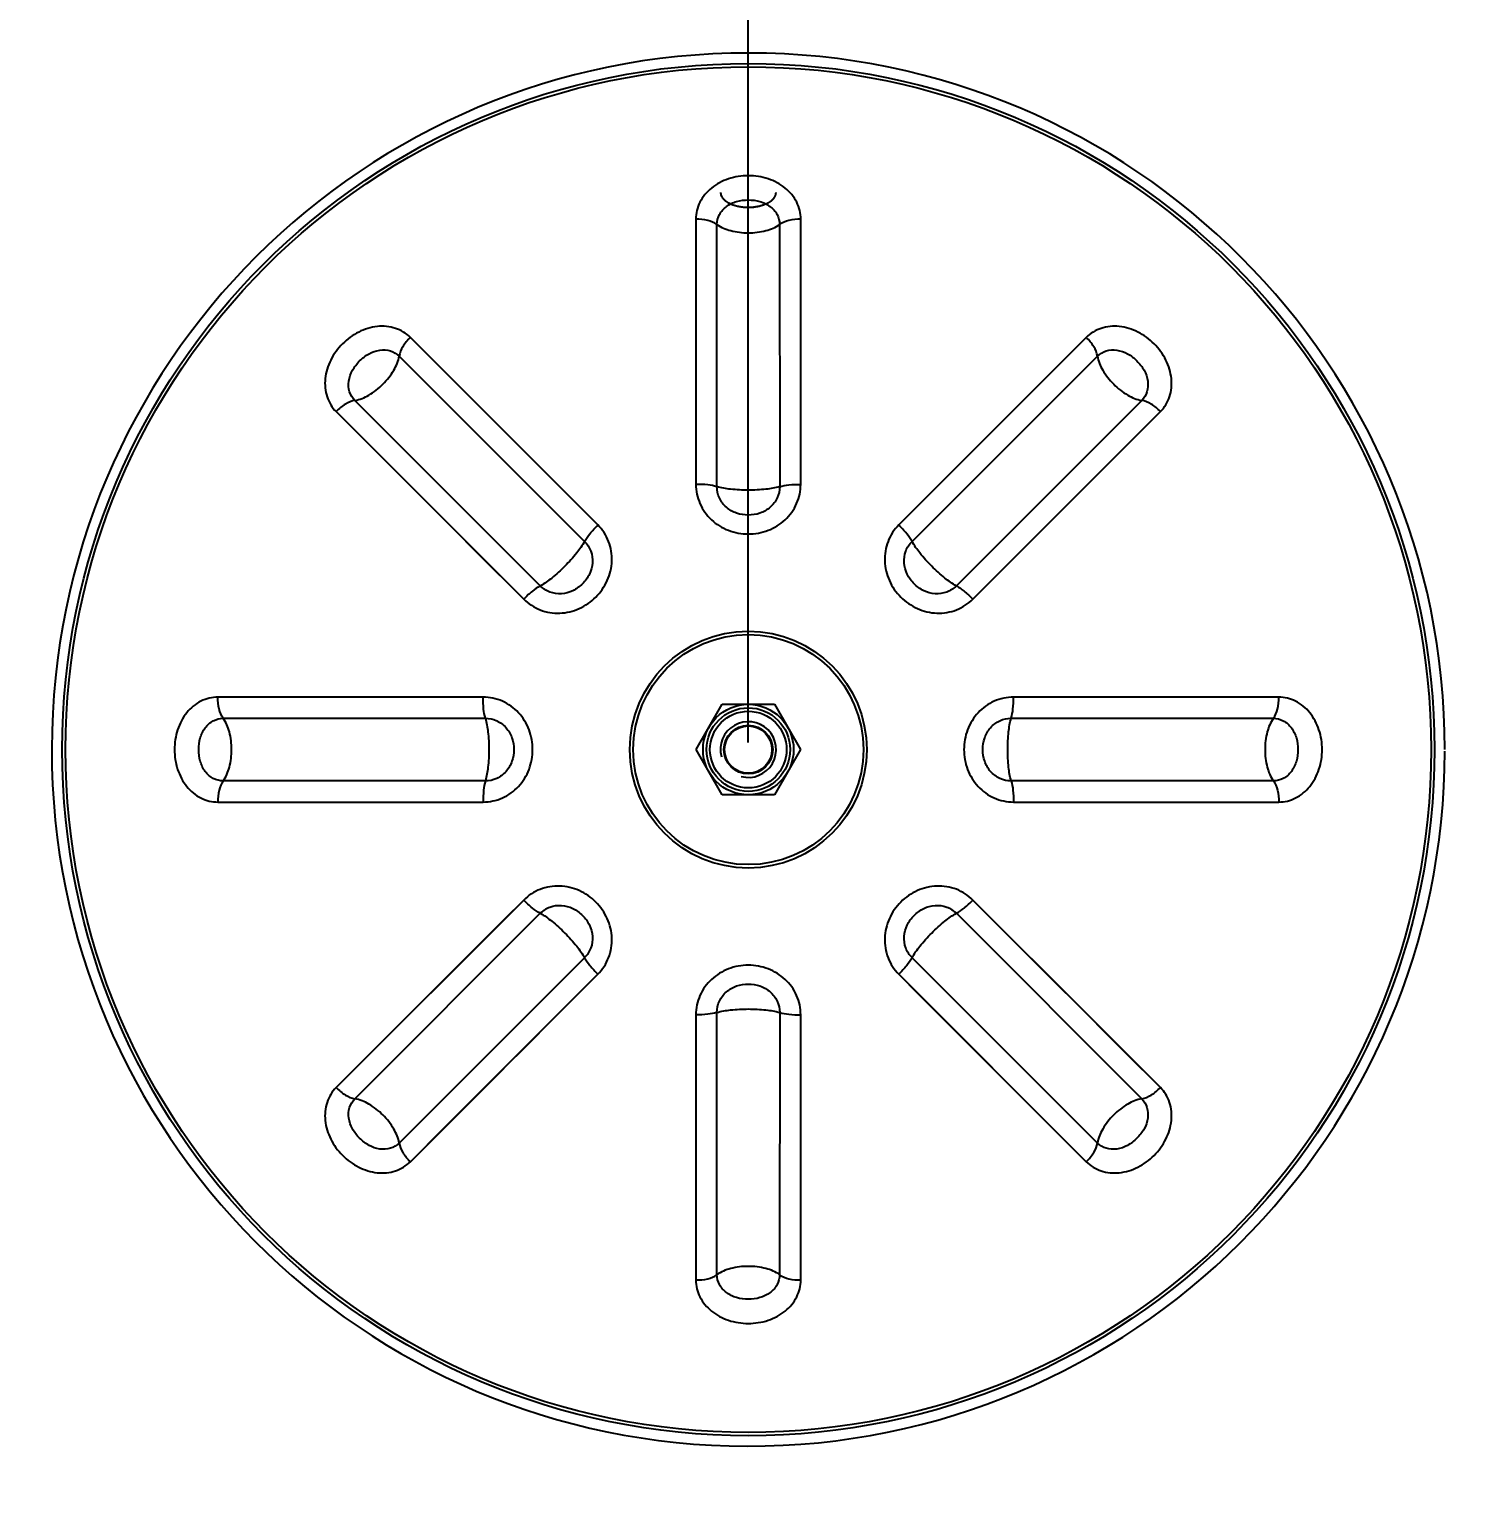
# Model space of a CAD drawing. Header units: millimetres. Extents: x 7589 to 12925, y 625 to 5429.
# Drawn here: x 10356.8 to 10565.1, y 4647.1 to 4856.1 of the extents above; entities that cross this region are included whole.
import ezdxf

# ---------------------------------------------------------------- set-up
doc = ezdxf.new("R2010")
doc.units = ezdxf.units.MM
doc.header["$LTSCALE"] = 307.34
doc.header["$PDMODE"] = 3
doc.header["$PDSIZE"] = 8
doc.layers.get('0').update_dxf_attribs({"linetype": 'CONTINUOUS'})
doc.layers.get('Defpoints').update_dxf_attribs({"linetype": 'CONTINUOUS'})
doc.layers.add('02___PRT_ALL_AXES', color=7, linetype='CONTINUOUS')
doc.layers.add('03___PRT_ALL_CURVES', color=7, linetype='CONTINUOUS')
doc.styles.get("Standard").update_dxf_attribs({"font": 'calibri.ttf'})
doc.dimstyles.get("Standard").update_dxf_attribs({"dimtxt": 35, "dimasz": 35, "dimexe": 1.5, "dimexo": 1, "dimtad": 1, "dimdsep": 46, "dimtxsty": 'Standard', "dimblk": '_FILLED', "dimblk1": '_FILLED', "dimblk2": '_FILLED', "dimcen": 0.09, "dimazin": 2, "dimtol": 1, "dimtp": 0.01, "dimtm": 0.01, "dimtfac": 1, "dimtofl": 0, "dimtmove": 0, "dimatfit": 3, "dimldrblk": '_FILLED', "dimfxl": 1, "dimtolj": 1, "dimarcsym": 0})

# ---------------------------------------------------------------- blocks, each defined once
blk = doc.blocks.new('_FILLED')
at = {"color": 0, "linetype": 'ByBlock'}
blk.add_solid([(0, 0), (-1, 0.2143), (-1, -0.2143)], dxfattribs=at)
blk = doc.blocks.new('*D48')
at = {"color": 0, "lineweight": -2}
for p, q in [((10460.04, 4753.7), (10460.04, 5264.78)), ((11050.04, 4753.7), (11050.04, 5264.78)), ((10495.04, 5263.28), (10740.24, 5263.28)), ((11015.04, 5263.28), (10769.84, 5263.28))]:
    blk.add_line(p, q, dxfattribs=at)
at = {"layer": 'Defpoints', "color": 0}
for p in [(11050.04, 5263.28), (10460.04, 4752.7), (11050.04, 4752.7)]:
    blk.add_point(p, dxfattribs=at)
at = {"color": 0, "linetype": 'ByBlock', "lineweight": -2, "xscale": 35, "yscale": 35, "zscale": 35, "rotation": 180}
blk.add_blockref('_FILLED', (10460.04, 5263.28), dxfattribs=at)
at = {"color": 0, "linetype": 'ByBlock', "lineweight": -2, "xscale": 35, "yscale": 35, "zscale": 35}
blk.add_blockref('_FILLED', (11050.04, 5263.28), dxfattribs=at)
at = {"color": 0, "insert": (10755.04, 5263.28), "char_height": 35, "attachment_point": 5}
blk.add_mtext('\\A1;\\A1;G', dxfattribs=at)

msp = doc.modelspace()

# ---------------------------------------------------------------- linework, layer by layer
at = {"color": 0, "linetype": 'Continuous'}
for p, q in [((10452.50525, 4828.84404), (10452.51202, 4790.77371)), ((10452.50525, 4828.84404), (10452.50815, 4806.15763)), ((10455.53132, 4790.44397), (10455.54315, 4828.08387)), ((10464.53273, 4828.0838), (10464.54453, 4790.44397)), ((10467.56393, 4790.77374), (10467.57067, 4828.84402)), ((10438.43547, 4784.94304), (10411.52048, 4811.86756)), ((10508.55546, 4811.8676), (10481.64044, 4784.94301)), ((10409.90989, 4809.18186), (10436.53362, 4782.57482)), ((10483.54226, 4782.57489), (10510.16606, 4809.18196)), ((10430.16031, 4776.20152), (10403.55325, 4802.82531)), ((10516.52261, 4802.82531), (10489.91557, 4776.20159)), ((10400.86761, 4801.21471), (10427.79218, 4774.29971)), ((10492.28379, 4774.29973), (10519.20831, 4801.21472)), ((10421.96146, 4760.22318), (10383.89118, 4760.22992)), ((10536.18479, 4760.22996), (10498.11446, 4760.22318)), ((10384.6514, 4757.19198), (10422.29124, 4757.20378)), ((10497.78472, 4757.20389), (10535.42462, 4757.19205)), ((10422.29123, 4748.19057), (10384.65133, 4748.2024)), ((10535.42455, 4748.20247), (10497.78472, 4748.19067)), ((10383.89117, 4745.1645), (10421.96149, 4745.17127)), ((10498.11449, 4745.17127), (10536.18477, 4745.16453)), ((10427.79216, 4731.09472), (10400.86764, 4704.17973)), ((10519.20835, 4704.17974), (10492.28377, 4731.09474)), ((10403.55334, 4702.56914), (10430.16038, 4729.19287)), ((10489.91565, 4729.19294), (10516.52271, 4702.56914)), ((10436.53369, 4722.81956), (10409.90989, 4696.2125)), ((10510.16606, 4696.21259), (10483.54234, 4722.81963)), ((10411.52049, 4693.52686), (10438.43551, 4720.45145)), ((10481.64048, 4720.45141), (10508.55547, 4693.52689)), ((10455.54322, 4677.31065), (10455.53142, 4714.95049)), ((10464.54464, 4714.95048), (10464.5328, 4677.31058)), ((10452.51202, 4714.62071), (10452.50528, 4676.55043)), ((10467.57071, 4676.55042), (10467.56393, 4714.62074)), ((10467.57071, 4676.55042), (10467.56888, 4692.59948)), ((10452.50561, 4680.82143), (10452.50528, 4676.55043))]:
    msp.add_line(p, q, dxfattribs=at)
for points in [[(10467.56906, 4814.05787), (10467.57035, 4824.57302), (10467.57067, 4828.84402)], [(10467.56393, 4790.77374), (10467.56631, 4798.97641), (10467.56796, 4807.06711), (10467.56906, 4814.05787)], [(10425.34797, 4798.03678), (10421.18568, 4802.20031), (10416.59214, 4806.79499), (10411.52048, 4811.86756)], [(10508.55546, 4811.8676), (10503.64822, 4806.95943), (10491.61503, 4794.92272)], [(10452.50815, 4806.15763), (10452.50933, 4800.35148), (10452.51202, 4790.77371)], [(10400.86761, 4801.21471), (10405.77577, 4796.30747), (10417.81248, 4784.27428)], [(10505.37753, 4787.38723), (10509.54106, 4791.54952), (10514.13574, 4796.14306), (10519.20831, 4801.21472)], [(10438.43547, 4784.94304), (10435.58893, 4787.79142), (10425.34797, 4798.03678)], [(10491.61503, 4794.92272), (10488.39155, 4791.6979), (10481.64044, 4784.94301)], [(10492.28379, 4774.29973), (10495.13217, 4777.14627), (10505.37753, 4787.38723)], [(10417.81248, 4784.27428), (10421.0373, 4781.0508), (10427.79218, 4774.29971)], [(10403.44853, 4760.22759), (10397.56129, 4760.22847), (10391.06423, 4760.22928), (10383.89118, 4760.22992)], [(10421.96146, 4760.22318), (10417.93455, 4760.22448), (10403.44853, 4760.22759)], [(10517.31758, 4760.2277), (10512.22426, 4760.22681), (10507.66462, 4760.22587), (10498.11446, 4760.22318)], [(10536.18479, 4760.22996), (10529.24425, 4760.2293), (10517.31758, 4760.2277)], [(10383.89117, 4745.1645), (10390.83171, 4745.16515), (10407.8517, 4745.16764)], [(10407.8517, 4745.16764), (10412.41133, 4745.16859), (10421.96149, 4745.17127)], [(10498.11449, 4745.17127), (10502.14141, 4745.16997), (10511.28036, 4745.16782)], [(10511.28036, 4745.16782), (10516.62742, 4745.16686), (10522.51467, 4745.16598), (10529.01172, 4745.16517), (10536.18477, 4745.16453)], [(10427.79216, 4731.09472), (10424.94378, 4728.24818), (10418.48004, 4721.78748)], [(10505.86562, 4717.51928), (10502.26347, 4721.12017), (10499.03865, 4724.34365), (10492.28377, 4731.09474)], [(10418.48004, 4721.78748), (10414.69843, 4718.00722), (10410.53489, 4713.84493), (10405.94021, 4709.25139), (10400.86764, 4704.17973)], [(10424.86003, 4706.86958), (10428.46093, 4710.47173), (10431.6844, 4713.69655), (10438.43551, 4720.45145)], [(10481.64048, 4720.45141), (10484.48702, 4717.60303), (10490.94772, 4711.13929)], [(10519.20835, 4704.17974), (10514.30018, 4709.08698), (10505.86562, 4717.51928)], [(10452.51202, 4714.62071), (10452.50964, 4706.41805), (10452.50799, 4698.32734), (10452.50689, 4691.33658), (10452.50561, 4680.82143)], [(10467.56888, 4692.59948), (10467.5678, 4699.23682), (10467.56662, 4705.04297), (10467.56393, 4714.62074)], [(10490.94772, 4711.13929), (10494.72798, 4707.35768), (10498.89027, 4703.19414), (10503.48381, 4698.59946), (10508.55547, 4693.52689)], [(10411.52049, 4693.52686), (10416.42773, 4698.43502), (10424.86003, 4706.86958)]]:
    msp.add_lwpolyline(points, dxfattribs=at)
for radius in [98.5, 98.02353, 17, 16.52, 6, 5.5, 3.5, 3.4]:
    msp.add_circle((10460.03798, 4752.69723), radius, dxfattribs=at)
for radius, start, end in [(100, 0, 359.88), (4, 255, 195)]:
    msp.add_arc((10460.03798, 4752.69723), radius, start, end, dxfattribs=at)
for points, knots in [([(10467.57067, 4828.84402), (10467.57072, 4829.67696), (10467.14262, 4831.40629), (10465.39738, 4833.47814), (10462.90076, 4834.78824), (10460.04152, 4835.22445), (10457.18083, 4834.79026), (10454.6812, 4833.48057), (10452.93365, 4831.40757), (10452.50519, 4829.67715), (10452.50525, 4828.84404)], [0, 0, 0, 0, 0.115890211, 0.237397074, 0.366276145, 0.499824592, 0.633423918, 0.762456219, 0.884085405, 1, 1, 1, 1]), ([(10455.54299, 4828.08409), (10455.54285, 4828.57148), (10455.80453, 4829.58491), (10456.86617, 4830.76937), (10458.36355, 4831.47072), (10460.03984, 4831.67388), (10461.71537, 4831.46997), (10463.21161, 4830.76868), (10464.27104, 4829.58384), (10464.53265, 4828.5711), (10464.5325, 4828.0838)], [0, 0, 0, 0, 0.115820462, 0.237311282, 0.366319298, 0.500150442, 0.633939139, 0.762809308, 0.884201965, 1, 1, 1, 1]), ([(10455.54317, 4828.08385), (10455.15252, 4828.36855), (10454.13811, 4828.75837), (10453.07791, 4828.85886), (10452.50525, 4828.84402)], [0, 0, 0, 0, 0.457645836, 1, 1, 1, 1]), ([(10455.54315, 4828.08387), (10456.12244, 4827.66035), (10457.61762, 4827.06248), (10460.03794, 4826.78482), (10462.4582, 4827.06253), (10463.95348, 4827.66022), (10464.53273, 4828.0838)], [0, 0, 0, 0, 0.228816412, 0.499999783, 0.771183164, 1, 1, 1, 1]), ([(10467.57067, 4828.84406), (10466.99797, 4828.8589), (10465.93772, 4828.75841), (10464.92325, 4828.36854), (10464.53259, 4828.08382)], [0, 0, 0, 0, 0.542357193, 1, 1, 1, 1]), ([(10411.52048, 4811.86756), (10410.93154, 4812.45656), (10409.40602, 4813.37667), (10406.70695, 4813.60763), (10404.01522, 4812.76866), (10401.68499, 4811.05536), (10399.96918, 4808.72555), (10399.12773, 4806.03196), (10399.35781, 4803.33038), (10400.27846, 4801.80378), (10400.86761, 4801.21471)], [0, 0, 0, 0, 0.115889432, 0.237395261, 0.366273236, 0.499820436, 0.633419103, 0.762451657, 0.884082182, 1, 1, 1, 1]), ([(10519.20831, 4801.21472), (10519.79732, 4801.80367), (10520.71743, 4803.3292), (10520.94838, 4806.0283), (10520.10938, 4808.72005), (10518.39604, 4811.05028), (10516.0662, 4812.76608), (10513.3726, 4813.60749), (10510.67107, 4813.37736), (10509.14452, 4812.45673), (10508.55546, 4811.8676)], [0, 0, 0, 0, 0.115890344, 0.237397281, 0.366276391, 0.49982486, 0.633424235, 0.762456705, 0.884085771, 1, 1, 1, 1]), ([(10411.52046, 4811.86759), (10411.105, 4811.47312), (10410.42635, 4810.65235), (10409.98469, 4809.65934), (10409.90977, 4809.18177)], [0, 0, 0, 0, 0.542357193, 1, 1, 1, 1]), ([(10510.16606, 4809.18193), (10510.09114, 4809.65947), (10509.64949, 4810.65242), (10508.97088, 4811.47314), (10508.55545, 4811.86758)], [0, 0, 0, 0, 0.457645836, 1, 1, 1, 1]), ([(10403.55299, 4802.82535), (10403.20824, 4803.1699), (10402.67666, 4804.07156), (10402.58983, 4805.65982), (10403.15273, 4807.21454), (10404.19441, 4808.5435), (10405.52337, 4809.58408), (10407.07724, 4810.14618), (10408.66417, 4810.05749), (10409.56526, 4809.52636), (10409.90973, 4809.18169)], [0, 0, 0, 0, 0.115823434, 0.237315718, 0.366323871, 0.500154444, 0.633941952, 0.762811012, 0.884202705, 1, 1, 1, 1]), ([(10403.55325, 4802.82531), (10404.26234, 4802.93545), (10405.74235, 4803.56995), (10407.65011, 4805.08504), (10409.16512, 4806.99279), (10409.79981, 4808.47275), (10409.90989, 4809.18186)], [0, 0, 0, 0, 0.228816328, 0.499999709, 0.7711831, 1, 1, 1, 1]), ([(10510.16606, 4809.18196), (10510.27621, 4808.47286), (10510.9107, 4806.99286), (10512.42579, 4805.0851), (10514.33354, 4803.57008), (10515.8135, 4802.93539), (10516.52261, 4802.82531)], [0, 0, 0, 0, 0.228816387, 0.49999976, 0.771183144, 1, 1, 1, 1]), ([(10510.1661, 4809.18222), (10510.51064, 4809.52696), (10511.41227, 4810.05853), (10513.00051, 4810.14538), (10514.55524, 4809.5825), (10515.88422, 4808.54084), (10516.92481, 4807.21187), (10517.48692, 4805.65798), (10517.39825, 4804.07104), (10516.86712, 4803.16994), (10516.52244, 4802.82547)], [0, 0, 0, 0, 0.11582012, 0.237310814, 0.366318987, 0.50015017, 0.633938893, 0.762809105, 0.884201839, 1, 1, 1, 1]), ([(10403.55327, 4802.82531), (10403.07573, 4802.75039), (10402.08279, 4802.30874), (10401.26206, 4801.63013), (10400.86762, 4801.2147)], [0, 0, 0, 0, 0.457645836, 1, 1, 1, 1]), ([(10519.20834, 4801.21475), (10518.81387, 4801.6302), (10517.9931, 4802.30885), (10517.00009, 4802.75052), (10516.52252, 4802.82543)], [0, 0, 0, 0, 0.542357193, 1, 1, 1, 1]), ([(10455.53119, 4790.44404), (10455.10444, 4790.57818), (10454.09348, 4790.73322), (10453.07948, 4790.77856), (10452.51202, 4790.77372)], [0, 0, 0, 0, 0.440806577, 1, 1, 1, 1]), ([(10452.51202, 4790.77371), (10452.51236, 4789.83167), (10452.91875, 4787.91851), (10454.6258, 4785.54395), (10457.1337, 4784.00443), (10460.03448, 4783.48783), (10462.93668, 4784.00212), (10465.44766, 4785.54111), (10467.15692, 4787.91702), (10467.56358, 4789.83141), (10467.56393, 4790.77374)], [0, 0, 0, 0, 0.123541285, 0.247969887, 0.373524493, 0.499838918, 0.626193015, 0.751875021, 0.876420168, 1, 1, 1, 1]), ([(10464.54429, 4790.44394), (10464.54516, 4789.89033), (10464.29602, 4788.76306), (10463.25221, 4787.38889), (10461.74276, 4786.53676), (10460.03578, 4786.26979), (10458.32952, 4786.53812), (10456.82235, 4787.39125), (10455.77918, 4788.76399), (10455.53009, 4789.89067), (10455.53096, 4790.44412)], [0, 0, 0, 0, 0.12340616, 0.248015366, 0.373830524, 0.500160618, 0.626453235, 0.752131743, 0.876628417, 1, 1, 1, 1]), ([(10464.54453, 4790.44397), (10463.90712, 4790.24765), (10462.39961, 4790.01314), (10460.0379, 4789.89585), (10457.67622, 4790.0132), (10456.16872, 4790.24765), (10455.53132, 4790.44397)], [0, 0, 0, 0, 0.22011938, 0.500002135, 0.779885753, 1, 1, 1, 1]), ([(10464.54455, 4790.44397), (10464.9713, 4790.57815), (10465.98234, 4790.73322), (10466.99641, 4790.77857), (10467.56393, 4790.77373)], [0, 0, 0, 0, 0.440787802, 1, 1, 1, 1]), ([(10427.79218, 4774.29971), (10428.45855, 4773.63383), (10430.09873, 4772.56837), (10432.98489, 4772.09638), (10435.84689, 4772.78116), (10438.26336, 4774.46708), (10439.95184, 4776.88298), (10440.63909, 4779.74675), (10440.16762, 4782.63533), (10439.10152, 4784.2765), (10438.43547, 4784.94304)], [0, 0, 0, 0, 0.123541431, 0.247971357, 0.373527945, 0.499844571, 0.62620072, 0.751882405, 0.876425862, 1, 1, 1, 1]), ([(10436.53362, 4782.57483), (10436.74051, 4782.97147), (10437.34577, 4783.79603), (10438.03075, 4784.54516), (10438.43547, 4784.94303)], [0, 0, 0, 0, 0.440787802, 1, 1, 1, 1]), ([(10481.64044, 4784.94301), (10480.97461, 4784.27661), (10479.90882, 4782.63596), (10479.43694, 4779.74807), (10480.12382, 4776.88407), (10481.81226, 4774.46642), (10484.23117, 4772.78024), (10487.09437, 4772.0962), (10489.97953, 4772.56947), (10491.61808, 4773.63452), (10492.28379, 4774.29973)], [0, 0, 0, 0, 0.123540765, 0.248049388, 0.373723722, 0.500151782, 0.626570643, 0.752210718, 0.876581026, 1, 1, 1, 1]), ([(10483.54223, 4782.57503), (10483.33532, 4782.97164), (10482.73009, 4783.79613), (10482.04514, 4784.5452), (10481.64047, 4784.94303)], [0, 0, 0, 0, 0.440806548, 1, 1, 1, 1]), ([(10436.53346, 4782.57463), (10436.92552, 4782.1838), (10437.54643, 4781.21057), (10437.7801, 4779.50085), (10437.3153, 4777.83096), (10436.29711, 4776.43511), (10434.90084, 4775.41832), (10433.23184, 4774.95581), (10431.52351, 4775.18886), (10430.55069, 4775.80941), (10430.15995, 4776.20137)], [0, 0, 0, 0, 0.12340028, 0.248007389, 0.373822461, 0.500154577, 0.626449453, 0.752130104, 0.876628216, 1, 1, 1, 1]), ([(10436.53362, 4782.57482), (10436.22172, 4781.98528), (10435.32157, 4780.75349), (10433.73452, 4779.00057), (10431.98158, 4777.41359), (10430.74984, 4776.5134), (10430.16031, 4776.20152)], [0, 0, 0, 0, 0.22011938, 0.500002135, 0.779885753, 1, 1, 1, 1]), ([(10489.91538, 4776.20174), (10489.52504, 4775.81018), (10488.55336, 4775.18985), (10486.84561, 4774.95511), (10485.17593, 4775.41779), (10483.77859, 4776.43489), (10482.76035, 4777.8316), (10482.2964, 4779.50173), (10482.52939, 4781.21123), (10483.15013, 4782.18446), (10483.54211, 4782.57525)], [0, 0, 0, 0, 0.123245574, 0.247678063, 0.373460131, 0.499837313, 0.626222814, 0.752028643, 0.87661774, 1, 1, 1, 1]), ([(10489.91557, 4776.20159), (10489.32603, 4776.51349), (10488.09424, 4777.41363), (10486.34132, 4779.00068), (10484.75434, 4780.75362), (10483.85415, 4781.98536), (10483.54226, 4782.57489)], [0, 0, 0, 0, 0.220119433, 0.500002196, 0.779885823, 1, 1, 1, 1]), ([(10430.16017, 4776.20148), (10429.76356, 4775.99457), (10428.93907, 4775.38934), (10428.19, 4774.70439), (10427.79217, 4774.29972)], [0, 0, 0, 0, 0.440806577, 1, 1, 1, 1]), ([(10489.91558, 4776.20158), (10490.31222, 4775.9947), (10491.13678, 4775.38943), (10491.88591, 4774.70445), (10492.28378, 4774.29973)], [0, 0, 0, 0, 0.440787802, 1, 1, 1, 1]), ([(10383.89118, 4760.22992), (10383.058, 4760.22997), (10381.3281, 4759.80172), (10379.25587, 4758.05481), (10377.94596, 4755.55934), (10377.65757, 4753.65744), (10377.65752, 4752.69723)], [0, 0, 0, 0, 0.231847702, 0.474946861, 0.732802485, 1, 1, 1, 1]), ([(10384.65138, 4757.19184), (10384.36666, 4757.5825), (10383.9768, 4758.59697), (10383.8763, 4759.65722), (10383.89114, 4760.22992)], [0, 0, 0, 0, 0.457642807, 1, 1, 1, 1]), ([(10422.29123, 4757.2038), (10422.15705, 4757.63055), (10422.00199, 4758.64159), (10421.95663, 4759.65566), (10421.96147, 4760.22318)], [0, 0, 0, 0, 0.440787802, 1, 1, 1, 1]), ([(10429.07523, 4752.69723), (10429.07518, 4753.66064), (10428.732, 4755.60125), (10427.19293, 4758.10708), (10424.81799, 4759.81635), (10422.90399, 4760.22283), (10421.96146, 4760.22318)], [0, 0, 0, 0, 0.25268737, 0.503858586, 0.752789705, 1, 1, 1, 1]), ([(10498.11446, 4760.22318), (10497.17144, 4760.2228), (10495.25677, 4759.81596), (10492.88183, 4758.10571), (10491.3437, 4755.6), (10491.00067, 4753.66009), (10491.00072, 4752.69723)], [0, 0, 0, 0, 0.247340189, 0.496314031, 0.747455011, 1, 1, 1, 1]), ([(10497.78479, 4757.20401), (10497.91893, 4757.63077), (10498.07397, 4758.64173), (10498.11931, 4759.65573), (10498.11447, 4760.22319)], [0, 0, 0, 0, 0.440806594, 1, 1, 1, 1]), ([(10535.4246, 4757.19203), (10535.7093, 4757.58268), (10536.09912, 4758.59709), (10536.19961, 4759.65729), (10536.18477, 4760.22995)], [0, 0, 0, 0, 0.457645836, 1, 1, 1, 1]), ([(10542.41843, 4752.69723), (10542.41844, 4753.65729), (10542.13002, 4755.55898), (10540.8204, 4758.05435), (10538.74826, 4759.80159), (10537.01815, 4760.23001), (10536.18479, 4760.22996)], [0, 0, 0, 0, 0.267157049, 0.524996743, 0.768100595, 1, 1, 1, 1]), ([(10381.12999, 4752.69703), (10381.12998, 4753.26022), (10381.26474, 4754.37408), (10381.9658, 4755.8697), (10383.15081, 4756.93016), (10384.16392, 4757.1919), (10384.6514, 4757.19175)], [0, 0, 0, 0, 0.267653208, 0.525468054, 0.768327753, 1, 1, 1, 1]), ([(10384.65133, 4748.2024), (10385.07486, 4748.78169), (10385.67272, 4750.27687), (10385.95038, 4752.69719), (10385.67267, 4755.11745), (10385.07498, 4756.61273), (10384.6514, 4757.19198)], [0, 0, 0, 0, 0.228816376, 0.499999751, 0.771183136, 1, 1, 1, 1]), ([(10422.29124, 4757.20378), (10422.48756, 4756.56637), (10422.72206, 4755.05886), (10422.83935, 4752.69715), (10422.722, 4750.33547), (10422.48755, 4748.82797), (10422.29123, 4748.19057)], [0, 0, 0, 0, 0.220119357, 0.500002109, 0.779885725, 1, 1, 1, 1]), ([(10422.29126, 4757.20354), (10422.845, 4757.20441), (10423.97204, 4756.95535), (10425.34565, 4755.91158), (10426.19789, 4754.40498), (10426.37605, 4753.26362), (10426.37607, 4752.6969)], [0, 0, 0, 0, 0.246865392, 0.495907053, 0.747348512, 1, 1, 1, 1]), ([(10493.69988, 4752.69756), (10493.69987, 4753.26389), (10493.87815, 4754.40472), (10494.73033, 4755.91066), (10496.10326, 4756.95566), (10497.23082, 4757.20509), (10497.78487, 4757.20425)], [0, 0, 0, 0, 0.25249117, 0.503875202, 0.752985019, 1, 1, 1, 1]), ([(10497.78472, 4748.19067), (10497.5884, 4748.82809), (10497.35389, 4750.33559), (10497.2366, 4752.6973), (10497.35395, 4755.05898), (10497.5884, 4756.56649), (10497.78472, 4757.20389)], [0, 0, 0, 0, 0.22011938, 0.500002135, 0.779885753, 1, 1, 1, 1]), ([(10535.42462, 4757.19205), (10535.0011, 4756.61276), (10534.40323, 4755.11758), (10534.12557, 4752.69727), (10534.40328, 4750.27701), (10535.00097, 4748.78172), (10535.42455, 4748.20247)], [0, 0, 0, 0, 0.22881641, 0.499999781, 0.771183163, 1, 1, 1, 1]), ([(10535.42484, 4757.19221), (10535.91241, 4757.19235), (10536.92569, 4756.93068), (10538.10961, 4755.86917), (10538.81098, 4754.37424), (10538.94596, 4753.26051), (10538.94596, 4752.69742)], [0, 0, 0, 0, 0.23173606, 0.4745695, 0.732373369, 1, 1, 1, 1]), ([(10377.65752, 4752.69723), (10377.65751, 4751.73716), (10377.94593, 4749.83547), (10379.25555, 4747.34011), (10381.32769, 4745.59286), (10383.0578, 4745.16445), (10383.89117, 4745.1645)], [0, 0, 0, 0, 0.267157049, 0.524996743, 0.768100595, 1, 1, 1, 1]), ([(10384.65112, 4748.20224), (10384.16354, 4748.2021), (10383.15026, 4748.46377), (10381.96634, 4749.52528), (10381.26497, 4751.02021), (10381.12999, 4752.13394), (10381.12999, 4752.69703)], [0, 0, 0, 0, 0.231736057, 0.474569494, 0.732373364, 1, 1, 1, 1]), ([(10421.96149, 4745.17127), (10422.90451, 4745.17165), (10424.81918, 4745.57849), (10427.19412, 4747.28874), (10428.73225, 4749.79446), (10429.07528, 4751.73436), (10429.07523, 4752.69723)], [0, 0, 0, 0, 0.247340189, 0.496314031, 0.747455011, 1, 1, 1, 1]), ([(10426.37607, 4752.6969), (10426.37608, 4752.13056), (10426.19781, 4750.98973), (10425.34562, 4749.48379), (10423.97269, 4748.43879), (10422.84513, 4748.18936), (10422.29108, 4748.19021)], [0, 0, 0, 0, 0.252491169, 0.503875201, 0.752985014, 1, 1, 1, 1]), ([(10491.00072, 4752.69723), (10491.00077, 4751.73381), (10491.34396, 4749.7932), (10492.88302, 4747.28737), (10495.25796, 4745.5781), (10497.17196, 4745.17162), (10498.11449, 4745.17127)], [0, 0, 0, 0, 0.25268737, 0.503858586, 0.752789705, 1, 1, 1, 1]), ([(10497.78469, 4748.19091), (10497.23095, 4748.19004), (10496.10391, 4748.4391), (10494.73031, 4749.48287), (10493.87807, 4750.98948), (10493.6999, 4752.13083), (10493.69988, 4752.69756)], [0, 0, 0, 0, 0.246865394, 0.495907054, 0.747348512, 1, 1, 1, 1]), ([(10538.94596, 4752.69742), (10538.94597, 4752.13423), (10538.81121, 4751.02038), (10538.11015, 4749.52475), (10536.92514, 4748.46429), (10535.91203, 4748.20256), (10535.42455, 4748.2027)], [0, 0, 0, 0, 0.267653211, 0.525468058, 0.768327755, 1, 1, 1, 1]), ([(10536.18477, 4745.16453), (10537.01795, 4745.16448), (10538.74785, 4745.59273), (10540.82009, 4747.33964), (10542.12999, 4749.83511), (10542.41838, 4751.73702), (10542.41843, 4752.69723)], [0, 0, 0, 0, 0.231847702, 0.474946861, 0.732802485, 1, 1, 1, 1]), ([(10384.65135, 4748.20242), (10384.36666, 4747.81177), (10383.97683, 4746.79736), (10383.87634, 4745.73716), (10383.89119, 4745.1645)], [0, 0, 0, 0, 0.457645836, 1, 1, 1, 1]), ([(10422.29116, 4748.19044), (10422.15702, 4747.76369), (10422.00198, 4746.75273), (10421.95664, 4745.73873), (10421.96148, 4745.17127)], [0, 0, 0, 0, 0.440806594, 1, 1, 1, 1]), ([(10497.78472, 4748.19066), (10497.9189, 4747.7639), (10498.07397, 4746.75287), (10498.11932, 4745.73879), (10498.11448, 4745.17127)], [0, 0, 0, 0, 0.440787802, 1, 1, 1, 1]), ([(10535.42457, 4748.20261), (10535.70929, 4747.81195), (10536.09916, 4746.79748), (10536.19965, 4745.73723), (10536.18481, 4745.16453)], [0, 0, 0, 0, 0.457642807, 1, 1, 1, 1]), ([(10438.43551, 4720.45145), (10439.10134, 4721.11785), (10440.16713, 4722.75849), (10440.63901, 4725.64639), (10439.95213, 4728.51038), (10438.2637, 4730.92804), (10435.84478, 4732.61421), (10432.98158, 4733.29825), (10430.09642, 4732.82498), (10428.45787, 4731.75993), (10427.79216, 4731.09472)], [0, 0, 0, 0, 0.123540765, 0.248049388, 0.373723722, 0.500151782, 0.626570643, 0.752210718, 0.876581026, 1, 1, 1, 1]), ([(10492.28377, 4731.09474), (10491.61741, 4731.76062), (10489.97723, 4732.82608), (10487.09107, 4733.29807), (10484.22906, 4732.61329), (10481.81259, 4730.92737), (10480.12411, 4728.51147), (10479.43686, 4725.6477), (10479.90833, 4722.75913), (10480.97443, 4721.11796), (10481.64048, 4720.45141)], [0, 0, 0, 0, 0.123541431, 0.247971357, 0.373527945, 0.499844571, 0.62620072, 0.751882405, 0.876425862, 1, 1, 1, 1]), ([(10430.16037, 4729.19287), (10429.76373, 4729.39976), (10428.93917, 4730.00502), (10428.19005, 4730.69), (10427.79217, 4731.09472)], [0, 0, 0, 0, 0.440787802, 1, 1, 1, 1]), ([(10430.16057, 4729.19271), (10430.55091, 4729.58427), (10431.5226, 4730.2046), (10433.23035, 4730.43934), (10434.90003, 4729.97666), (10436.29737, 4728.95955), (10437.31561, 4727.56284), (10437.77955, 4725.89272), (10437.54656, 4724.18322), (10436.92582, 4723.20999), (10436.53383, 4722.8192)], [0, 0, 0, 0, 0.12324557, 0.247678062, 0.373460133, 0.499837316, 0.626222817, 0.752028641, 0.876617733, 1, 1, 1, 1]), ([(10483.54249, 4722.81982), (10483.15044, 4723.21065), (10482.52952, 4724.18388), (10482.29586, 4725.89361), (10482.76065, 4727.56349), (10483.77885, 4728.95935), (10485.17512, 4729.97613), (10486.84411, 4730.43864), (10488.55245, 4730.2056), (10489.52527, 4729.58505), (10489.91601, 4729.19308)], [0, 0, 0, 0, 0.12340028, 0.248007389, 0.373822461, 0.500154577, 0.626449453, 0.752130104, 0.876628216, 1, 1, 1, 1]), ([(10489.91578, 4729.19297), (10490.31239, 4729.39989), (10491.13688, 4730.00511), (10491.88595, 4730.69006), (10492.28378, 4731.09474)], [0, 0, 0, 0, 0.440806577, 1, 1, 1, 1]), ([(10430.16038, 4729.19287), (10430.74992, 4728.88097), (10431.98171, 4727.98082), (10433.73463, 4726.39377), (10435.32161, 4724.64083), (10436.2218, 4723.40909), (10436.53369, 4722.81956)], [0, 0, 0, 0, 0.220119365, 0.500002118, 0.779885734, 1, 1, 1, 1]), ([(10483.54234, 4722.81963), (10483.85424, 4723.40917), (10484.75438, 4724.64096), (10486.34143, 4726.39388), (10488.09437, 4727.98086), (10489.32611, 4728.88105), (10489.91565, 4729.19294)], [0, 0, 0, 0, 0.22011938, 0.500002135, 0.779885753, 1, 1, 1, 1]), ([(10436.53372, 4722.81942), (10436.74064, 4722.42281), (10437.34586, 4721.59832), (10438.03081, 4720.84925), (10438.43549, 4720.45142)], [0, 0, 0, 0, 0.440806548, 1, 1, 1, 1]), ([(10467.56393, 4714.62074), (10467.56359, 4715.56278), (10467.1572, 4717.47594), (10465.45015, 4719.8505), (10462.94225, 4721.39002), (10460.04147, 4721.90663), (10457.13927, 4721.39233), (10454.62829, 4719.85334), (10452.91903, 4717.47743), (10452.51237, 4715.56305), (10452.51202, 4714.62071)], [0, 0, 0, 0, 0.123541285, 0.247969887, 0.373524493, 0.499838918, 0.626193015, 0.751875021, 0.876420168, 1, 1, 1, 1]), ([(10483.54233, 4722.81962), (10483.33545, 4722.42298), (10482.73018, 4721.59842), (10482.0452, 4720.8493), (10481.64048, 4720.45142)], [0, 0, 0, 0, 0.440787802, 1, 1, 1, 1]), ([(10455.53166, 4714.95051), (10455.5308, 4715.50412), (10455.77994, 4716.6314), (10456.82374, 4718.00556), (10458.33319, 4718.85769), (10460.04017, 4719.12467), (10461.74643, 4718.85633), (10463.2536, 4718.00321), (10464.29677, 4716.63046), (10464.54586, 4715.50378), (10464.545, 4714.95033)], [0, 0, 0, 0, 0.12340616, 0.248015366, 0.373830524, 0.500160619, 0.626453235, 0.752131743, 0.876628417, 1, 1, 1, 1]), ([(10455.53141, 4714.95048), (10455.10465, 4714.8163), (10454.09362, 4714.66124), (10453.07954, 4714.61588), (10452.51202, 4714.62072)], [0, 0, 0, 0, 0.440787802, 1, 1, 1, 1]), ([(10455.53142, 4714.95049), (10456.16884, 4715.14681), (10457.67634, 4715.38131), (10460.03805, 4715.4986), (10462.39973, 4715.38125), (10463.90724, 4715.1468), (10464.54464, 4714.95048)], [0, 0, 0, 0, 0.22011938, 0.500002135, 0.779885752, 1, 1, 1, 1]), ([(10464.54476, 4714.95041), (10464.97152, 4714.81627), (10465.98247, 4714.66123), (10466.99648, 4714.61589), (10467.56394, 4714.62073)], [0, 0, 0, 0, 0.440806577, 1, 1, 1, 1]), ([(10400.86764, 4704.17973), (10400.27863, 4703.59079), (10399.35853, 4702.06525), (10399.12757, 4699.36615), (10399.96657, 4696.6744), (10401.67991, 4694.34417), (10404.00975, 4692.62837), (10406.70335, 4691.78696), (10409.40489, 4692.01709), (10410.93144, 4692.93772), (10411.52049, 4693.52686)], [0, 0, 0, 0, 0.115890344, 0.237397281, 0.366276391, 0.49982486, 0.633424235, 0.762456705, 0.884085771, 1, 1, 1, 1]), ([(10400.86761, 4704.17971), (10401.26208, 4703.76425), (10402.08285, 4703.0856), (10403.07586, 4702.64394), (10403.55343, 4702.56902)], [0, 0, 0, 0, 0.542357193, 1, 1, 1, 1]), ([(10409.90985, 4696.21223), (10409.56531, 4695.8675), (10408.66368, 4695.33592), (10407.07544, 4695.24908), (10405.52071, 4695.81195), (10404.19173, 4696.85362), (10403.15114, 4698.18258), (10402.58903, 4699.73647), (10402.6777, 4701.32341), (10403.20884, 4702.22451), (10403.55351, 4702.56898)], [0, 0, 0, 0, 0.115820118, 0.237310809, 0.366318979, 0.500150161, 0.633938885, 0.7628091, 0.884201837, 1, 1, 1, 1]), ([(10409.90989, 4696.2125), (10409.79975, 4696.92159), (10409.16525, 4698.4016), (10407.65016, 4700.30936), (10405.74241, 4701.82437), (10404.26245, 4702.45906), (10403.55334, 4702.56914)], [0, 0, 0, 0, 0.228816367, 0.499999743, 0.771183129, 1, 1, 1, 1]), ([(10508.55547, 4693.52689), (10509.14441, 4692.93789), (10510.66993, 4692.01779), (10513.369, 4691.78682), (10516.06074, 4692.62579), (10518.39096, 4694.3391), (10520.10678, 4696.66891), (10520.94822, 4699.36249), (10520.71814, 4702.06408), (10519.7975, 4703.59067), (10519.20835, 4704.17974)], [0, 0, 0, 0, 0.115889432, 0.237395261, 0.366273236, 0.499820436, 0.633419103, 0.762451657, 0.884082182, 1, 1, 1, 1]), ([(10516.52271, 4702.56914), (10515.81361, 4702.459), (10514.33361, 4701.8245), (10512.42585, 4700.30941), (10510.91083, 4698.40166), (10510.27614, 4696.9217), (10510.16606, 4696.21259)], [0, 0, 0, 0, 0.228816329, 0.49999971, 0.771183101, 1, 1, 1, 1]), ([(10516.52297, 4702.5691), (10516.86771, 4702.22455), (10517.39929, 4701.3229), (10517.48612, 4699.73464), (10516.92322, 4698.17991), (10515.88155, 4696.85095), (10514.55259, 4695.81037), (10512.99871, 4695.24828), (10511.41178, 4695.33696), (10510.51069, 4695.86809), (10510.16623, 4696.21276)], [0, 0, 0, 0, 0.115823434, 0.237315718, 0.366323872, 0.500154444, 0.633941952, 0.762811013, 0.884202705, 1, 1, 1, 1]), ([(10516.52268, 4702.56914), (10517.00022, 4702.64406), (10517.99317, 4703.08571), (10518.81389, 4703.76433), (10519.20833, 4704.17976)], [0, 0, 0, 0, 0.457645836, 1, 1, 1, 1]), ([(10409.90989, 4696.21252), (10409.98481, 4695.73498), (10410.42646, 4694.74204), (10411.10508, 4693.92131), (10411.52051, 4693.52687)], [0, 0, 0, 0, 0.457645836, 1, 1, 1, 1]), ([(10508.5555, 4693.52686), (10508.97095, 4693.92133), (10509.64961, 4694.7421), (10510.09127, 4695.73511), (10510.16618, 4696.21268)], [0, 0, 0, 0, 0.542357193, 1, 1, 1, 1]), ([(10452.50528, 4676.55039), (10453.07798, 4676.53555), (10454.13823, 4676.63605), (10455.1527, 4677.02591), (10455.54336, 4677.31063)], [0, 0, 0, 0, 0.542357193, 1, 1, 1, 1]), ([(10464.5328, 4677.31058), (10463.95351, 4677.73411), (10462.45833, 4678.33197), (10460.03802, 4678.60963), (10457.61776, 4678.33192), (10456.12247, 4677.73423), (10455.54322, 4677.31065)], [0, 0, 0, 0, 0.228816378, 0.499999753, 0.771183138, 1, 1, 1, 1]), ([(10464.53296, 4677.31037), (10464.5331, 4676.82297), (10464.27143, 4675.80954), (10463.20978, 4674.62508), (10461.71241, 4673.92373), (10460.03611, 4673.72057), (10458.36058, 4673.92448), (10456.86434, 4674.62578), (10455.80491, 4675.81062), (10455.54331, 4676.82335), (10455.54345, 4677.31065)], [0, 0, 0, 0, 0.115820459, 0.237311273, 0.366319285, 0.500150427, 0.633939127, 0.762809301, 0.884201962, 1, 1, 1, 1]), ([(10464.53278, 4677.3106), (10464.92343, 4677.02591), (10465.93785, 4676.63608), (10466.99804, 4676.53559), (10467.5707, 4676.55044)], [0, 0, 0, 0, 0.457645836, 1, 1, 1, 1]), ([(10452.50528, 4676.55043), (10452.50524, 4675.7175), (10452.93334, 4673.98817), (10454.67858, 4671.91631), (10457.1752, 4670.60621), (10460.03443, 4670.17), (10462.89512, 4670.60419), (10465.39475, 4671.91388), (10467.14231, 4673.98689), (10467.57076, 4675.71731), (10467.57071, 4676.55042)], [0, 0, 0, 0, 0.115890211, 0.237397074, 0.366276145, 0.499824592, 0.633423918, 0.762456219, 0.884085405, 1, 1, 1, 1])]:
    msp.add_open_spline(points, degree=3, knots=knots, dxfattribs=at)
at = {"layer": '02___PRT_ALL_AXES', "color": 0, "linetype": 'Continuous'}
for p, q in [((10452.53242, 4752.69723), (10456.2852, 4759.19723)), ((10456.2852, 4759.19723), (10463.79075, 4759.19723)), ((10463.79075, 4759.19723), (10467.54353, 4752.69723)), ((10456.2852, 4746.19723), (10452.53242, 4752.69723)), ((10467.54353, 4752.69723), (10463.79075, 4746.19723)), ((10463.79075, 4746.19723), (10456.2852, 4746.19723))]:
    msp.add_line(p, q, dxfattribs=at)
msp.add_circle((10460.03798, 4752.69723), 6.5, dxfattribs=at)
for radius in [220, 194.89893, 192.18745, 162.9051, 157.48215]:
    msp.add_arc((10460.03798, 4752.69723), radius, 0, 359.88, dxfattribs=at)
at = {"layer": '03___PRT_ALL_CURVES', "color": 0, "linetype": 'Continuous'}
msp.add_open_spline([(10456.03798, 4832.69723), (10456.04432, 4832.6625), (10456.05385, 4832.6104), (10456.06654, 4832.54095), (10456.07607, 4832.48885), (10456.08559, 4832.43676), (10456.09352, 4832.39335), (10456.09987, 4832.35862), (10456.10384, 4832.33691), (10456.10702, 4832.31955), (10456.10938, 4832.30652), (10456.11141, 4832.29568), (10456.11272, 4832.28807), (10456.11365, 4832.28374), (10456.11382, 4832.28044), (10456.11601, 4832.27736), (10456.11822, 4832.27317), (10456.12242, 4832.26587), (10456.12825, 4832.25542), (10456.13531, 4832.2429), (10456.14471, 4832.22619), (10456.15646, 4832.20531), (10456.17527, 4832.17191), (10456.19877, 4832.13015), (10456.22697, 4832.08004), (10456.25518, 4832.02993), (10456.27868, 4831.98817), (10456.29749, 4831.95477), (10456.30924, 4831.93389), (10456.31864, 4831.91719), (10456.32568, 4831.90466), (10456.3316, 4831.89423), (10456.33563, 4831.8869), (10456.33811, 4831.88275), (10456.33948, 4831.87953), (10456.34274, 4831.87673), (10456.34643, 4831.87285), (10456.35319, 4831.86613), (10456.36269, 4831.85649), (10456.37415, 4831.84494), (10456.38942, 4831.82954), (10456.40851, 4831.81028), (10456.43905, 4831.77947), (10456.47723, 4831.74095), (10456.52304, 4831.69474), (10456.56885, 4831.64852), (10456.60703, 4831.61001), (10456.63757, 4831.5792), (10456.65666, 4831.55994), (10456.67193, 4831.54454), (10456.68337, 4831.53298), (10456.69296, 4831.52336), (10456.69956, 4831.5166), (10456.70351, 4831.51278), (10456.70598, 4831.50978), (10456.7103, 4831.50732), (10456.71542, 4831.50385), (10456.72467, 4831.49786), (10456.73773, 4831.48926), (10456.75347, 4831.47895), (10456.77444, 4831.46521), (10456.80065, 4831.44803), (10456.84259, 4831.42055), (10456.89501, 4831.38619), (10456.95792, 4831.34497), (10457.02083, 4831.30374), (10457.07325, 4831.26939), (10457.11519, 4831.2419), (10457.1414, 4831.22472), (10457.16237, 4831.21098), (10457.17809, 4831.20067), (10457.19123, 4831.1921), (10457.20034, 4831.18605), (10457.20568, 4831.18268), (10457.20932, 4831.17992), (10457.21432, 4831.17802), (10457.22051, 4831.1752), (10457.23157, 4831.17039), (10457.24724, 4831.16344), (10457.26611, 4831.15515), (10457.29124, 4831.14407), (10457.32266, 4831.13023), (10457.37293, 4831.10808), (10457.43577, 4831.08039), (10457.51117, 4831.04717), (10457.58658, 4831.01394), (10457.64941, 4830.98626), (10457.69969, 4830.96411), (10457.7311, 4830.95026), (10457.75624, 4830.93919), (10457.77508, 4830.93088), (10457.79082, 4830.92398), (10457.80177, 4830.91909), (10457.80813, 4830.91639), (10457.8126, 4830.91412), (10457.81822, 4830.91276), (10457.82531, 4830.91064), (10457.8379, 4830.90707), (10457.85579, 4830.9019), (10457.8773, 4830.89572), (10457.90596, 4830.88747), (10457.94179, 4830.87717), (10457.99913, 4830.86068), (10458.07079, 4830.84007), (10458.15679, 4830.81533), (10458.24279, 4830.7906), (10458.31446, 4830.76998), (10458.3718, 4830.7535), (10458.41479, 4830.74111), (10458.45066, 4830.73086), (10458.47567, 4830.72356), (10458.49011, 4830.71957), (10458.50053, 4830.71605), (10458.51253, 4830.71457), (10458.52797, 4830.71188), (10458.55526, 4830.7075), (10458.5941, 4830.70108), (10458.64078, 4830.69344), (10458.70298, 4830.68323), (10458.78075, 4830.67048), (10458.87407, 4830.65518), (10458.96739, 4830.63987), (10459.04515, 4830.62712), (10459.10737, 4830.61692), (10459.15402, 4830.60925), (10459.19293, 4830.60293), (10459.2201, 4830.59837), (10459.23573, 4830.59597), (10459.24715, 4830.5936), (10459.25975, 4830.5934), (10459.27614, 4830.59237), (10459.30502, 4830.59091), (10459.34617, 4830.58866), (10459.39559, 4830.58603), (10459.46147, 4830.5825), (10459.54383, 4830.57809), (10459.64266, 4830.5728), (10459.74149, 4830.56751), (10459.82385, 4830.56309), (10459.88973, 4830.55957), (10459.93915, 4830.55691), (10459.98032, 4830.55476), (10460.00916, 4830.55312), (10460.02561, 4830.55239), (10460.03804, 4830.55126), (10460.0501, 4830.55237), (10460.06631, 4830.55307), (10460.09462, 4830.55465), (10460.1351, 4830.55673), (10460.18365, 4830.5593), (10460.2484, 4830.5627), (10460.32933, 4830.56696), (10460.42644, 4830.57206), (10460.52356, 4830.57717), (10460.60449, 4830.58143), (10460.66924, 4830.58484), (10460.7178, 4830.58737), (10460.75825, 4830.58955), (10460.78661, 4830.59095), (10460.80274, 4830.59195), (10460.81505, 4830.59213), (10460.82656, 4830.59448), (10460.84218, 4830.59685), (10460.86939, 4830.60136), (10460.90834, 4830.60761), (10460.95504, 4830.61519), (10461.01732, 4830.62527), (10461.09517, 4830.63788), (10461.18859, 4830.65301), (10461.282, 4830.66814), (10461.35985, 4830.68074), (10461.42213, 4830.69084), (10461.46885, 4830.69838), (10461.50774, 4830.70474), (10461.53505, 4830.70906), (10461.55051, 4830.71172), (10461.56252, 4830.71319), (10461.57296, 4830.71669), (10461.58743, 4830.72064), (10461.61249, 4830.7279), (10461.64843, 4830.73809), (10461.6915, 4830.75039), (10461.74894, 4830.76677), (10461.82074, 4830.78725), (10461.9069, 4830.81182), (10461.99306, 4830.83639), (10462.06486, 4830.85687), (10462.1223, 4830.87325), (10462.1582, 4830.8835), (10462.18693, 4830.89168), (10462.20844, 4830.89785), (10462.22646, 4830.9029), (10462.24068, 4830.90713), (10462.25188, 4830.90979), (10462.26106, 4830.91442), (10462.27401, 4830.91991), (10462.28995, 4830.927), (10462.30919, 4830.93542), (10462.3348, 4830.94667), (10462.36683, 4830.96073), (10462.41807, 4830.98323), (10462.48212, 4831.01135), (10462.55897, 4831.04509), (10462.63583, 4831.07883), (10462.69988, 4831.10695), (10462.75112, 4831.12945), (10462.78314, 4831.14351), (10462.80876, 4831.15476), (10462.82798, 4831.16319), (10462.84396, 4831.17023), (10462.85523, 4831.17512), (10462.86153, 4831.17798), (10462.86667, 4831.17994), (10462.8702, 4831.18262), (10462.87548, 4831.18594), (10462.88444, 4831.19187), (10462.89738, 4831.20028), (10462.91285, 4831.2104), (10462.93351, 4831.22388), (10462.95931, 4831.24073), (10463.0006, 4831.2677), (10463.05222, 4831.3014), (10463.11416, 4831.34185), (10463.1761, 4831.3823), (10463.22771, 4831.41601), (10463.26901, 4831.44297), (10463.29482, 4831.45982), (10463.31546, 4831.47331), (10463.33095, 4831.48341), (10463.34382, 4831.49186), (10463.35292, 4831.49773), (10463.35797, 4831.50114), (10463.3622, 4831.50354), (10463.36472, 4831.50655), (10463.36868, 4831.51035), (10463.37533, 4831.51711), (10463.38498, 4831.5267), (10463.3965, 4831.53824), (10463.41187, 4831.55362), (10463.43108, 4831.57284), (10463.46183, 4831.60359), (10463.50025, 4831.64203), (10463.54637, 4831.68816), (10463.59248, 4831.73429), (10463.63091, 4831.77274), (10463.66165, 4831.80349), (10463.68086, 4831.82271), (10463.69623, 4831.83809), (10463.70777, 4831.84962), (10463.71733, 4831.85924), (10463.72414, 4831.86595), (10463.72785, 4831.86982), (10463.73113, 4831.87261), (10463.73252, 4831.87583), (10463.73502, 4831.87997), (10463.7391, 4831.88729), (10463.74509, 4831.89771), (10463.75221, 4831.91023), (10463.76173, 4831.92691), (10463.77361, 4831.94777), (10463.79263, 4831.98114), (10463.81641, 4832.02285), (10463.84494, 4832.07291), (10463.87347, 4832.12297), (10463.89725, 4832.16468), (10463.91626, 4832.19805), (10463.92815, 4832.21891), (10463.93766, 4832.23559), (10463.94481, 4832.2481), (10463.9507, 4832.25854), (10463.95495, 4832.26583), (10463.95719, 4832.27002), (10463.9594, 4832.27308), (10463.95959, 4832.27646), (10463.96055, 4832.28086), (10463.9619, 4832.2886), (10463.96401, 4832.29964), (10463.96646, 4832.31289), (10463.96975, 4832.33056), (10463.97386, 4832.35265), (10463.98043, 4832.38799), (10463.98865, 4832.43217), (10463.99852, 4832.48518), (10464.00838, 4832.53819), (10464.02154, 4832.60887), (10464.0314, 4832.66189), (10464.03798, 4832.69723)], degree=3, knots=[0, 0, 0, 0, 0.015625, 0.0234375, 0.03125, 0.0390625, 0.046875, 0.05078125, 0.0546875, 0.056640625, 0.05859375, 0.060546875, 0.061523438, 0.062011719, 0.0625, 0.062988281, 0.063476562, 0.064453125, 0.06640625, 0.068359375, 0.0703125, 0.07421875, 0.078125, 0.0859375, 0.09375, 0.1015625, 0.109375, 0.11328125, 0.1171875, 0.119140625, 0.12109375, 0.123046875, 0.124023438, 0.124511719, 0.125, 0.125488281, 0.125976562, 0.126953125, 0.12890625, 0.130859375, 0.1328125, 0.13671875, 0.140625, 0.1484375, 0.15625, 0.1640625, 0.171875, 0.17578125, 0.1796875, 0.181640625, 0.18359375, 0.185546875, 0.186523438, 0.187011719, 0.1875, 0.187988281, 0.188476562, 0.189453125, 0.19140625, 0.193359375, 0.1953125, 0.19921875, 0.203125, 0.2109375, 0.21875, 0.2265625, 0.234375, 0.23828125, 0.2421875, 0.244140625, 0.24609375, 0.248046875, 0.249023438, 0.249511719, 0.25, 0.250488281, 0.250976562, 0.251953125, 0.25390625, 0.255859375, 0.2578125, 0.26171875, 0.265625, 0.2734375, 0.28125, 0.2890625, 0.296875, 0.30078125, 0.3046875, 0.306640625, 0.30859375, 0.310546875, 0.311523438, 0.312011719, 0.3125, 0.312988281, 0.313476562, 0.314453125, 0.31640625, 0.318359375, 0.3203125, 0.32421875, 0.328125, 0.3359375, 0.34375, 0.3515625, 0.359375, 0.36328125, 0.3671875, 0.37109375, 0.373046875, 0.374023438, 0.375, 0.375976562, 0.376953125, 0.37890625, 0.3828125, 0.38671875, 0.390625, 0.3984375, 0.40625, 0.4140625, 0.421875, 0.42578125, 0.4296875, 0.43359375, 0.435546875, 0.436523438, 0.4375, 0.438476562, 0.439453125, 0.44140625, 0.4453125, 0.44921875, 0.453125, 0.4609375, 0.46875, 0.4765625, 0.484375, 0.48828125, 0.4921875, 0.49609375, 0.498046875, 0.499023438, 0.5, 0.500976562, 0.501953125, 0.50390625, 0.5078125, 0.51171875, 0.515625, 0.5234375, 0.53125, 0.5390625, 0.546875, 0.55078125, 0.5546875, 0.55859375, 0.560546875, 0.561523438, 0.5625, 0.563476562, 0.564453125, 0.56640625, 0.5703125, 0.57421875, 0.578125, 0.5859375, 0.59375, 0.6015625, 0.609375, 0.61328125, 0.6171875, 0.62109375, 0.623046875, 0.624023438, 0.625, 0.625976562, 0.626953125, 0.62890625, 0.6328125, 0.63671875, 0.640625, 0.6484375, 0.65625, 0.6640625, 0.671875, 0.67578125, 0.6796875, 0.681640625, 0.68359375, 0.685546875, 0.686523438, 0.6875, 0.688476562, 0.689453125, 0.69140625, 0.693359375, 0.6953125, 0.69921875, 0.703125, 0.7109375, 0.71875, 0.7265625, 0.734375, 0.73828125, 0.7421875, 0.744140625, 0.74609375, 0.748046875, 0.749023438, 0.749511719, 0.75, 0.750488281, 0.750976562, 0.751953125, 0.75390625, 0.755859375, 0.7578125, 0.76171875, 0.765625, 0.7734375, 0.78125, 0.7890625, 0.796875, 0.80078125, 0.8046875, 0.806640625, 0.80859375, 0.810546875, 0.811523438, 0.812011719, 0.8125, 0.812988281, 0.813476562, 0.814453125, 0.81640625, 0.818359375, 0.8203125, 0.82421875, 0.828125, 0.8359375, 0.84375, 0.8515625, 0.859375, 0.86328125, 0.8671875, 0.869140625, 0.87109375, 0.873046875, 0.874023438, 0.874511719, 0.875, 0.875488281, 0.875976562, 0.876953125, 0.87890625, 0.880859375, 0.8828125, 0.88671875, 0.890625, 0.8984375, 0.90625, 0.9140625, 0.921875, 0.92578125, 0.9296875, 0.931640625, 0.93359375, 0.935546875, 0.936523438, 0.937011719, 0.9375, 0.937988281, 0.938476562, 0.939453125, 0.94140625, 0.943359375, 0.9453125, 0.94921875, 0.953125, 0.9609375, 0.96875, 0.9765625, 0.984375, 1, 1, 1, 1], dxfattribs=at)

# ---------------------------------------------------------------- dimensions: what is measured, and where the dimension line sits
at = {"color": 0}
dim = msp.add_linear_dim(base=(11050.03798, 5263.28087), p1=(10460.03798, 4752.69723), p2=(11050.03798, 4752.69723), text='\\A1;G', dimstyle='Standard', override={"dimtad": 0, "dimtih": 1, "dimtoh": 1, "dimdec": 4, "dimzin": 0, "dimtxsty": 'Standard', "dimcen": 62.865, "dimadec": 0, "dimazin": 0, "dimtdec": 4, "dimtzin": 0}, dxfattribs=at)
dim.commit()
dim.dimension.update_dxf_attribs({"geometry": '*D48', "text_midpoint": (10755.03798, 5263.28087)})

doc.saveas('drawing.dxf')
